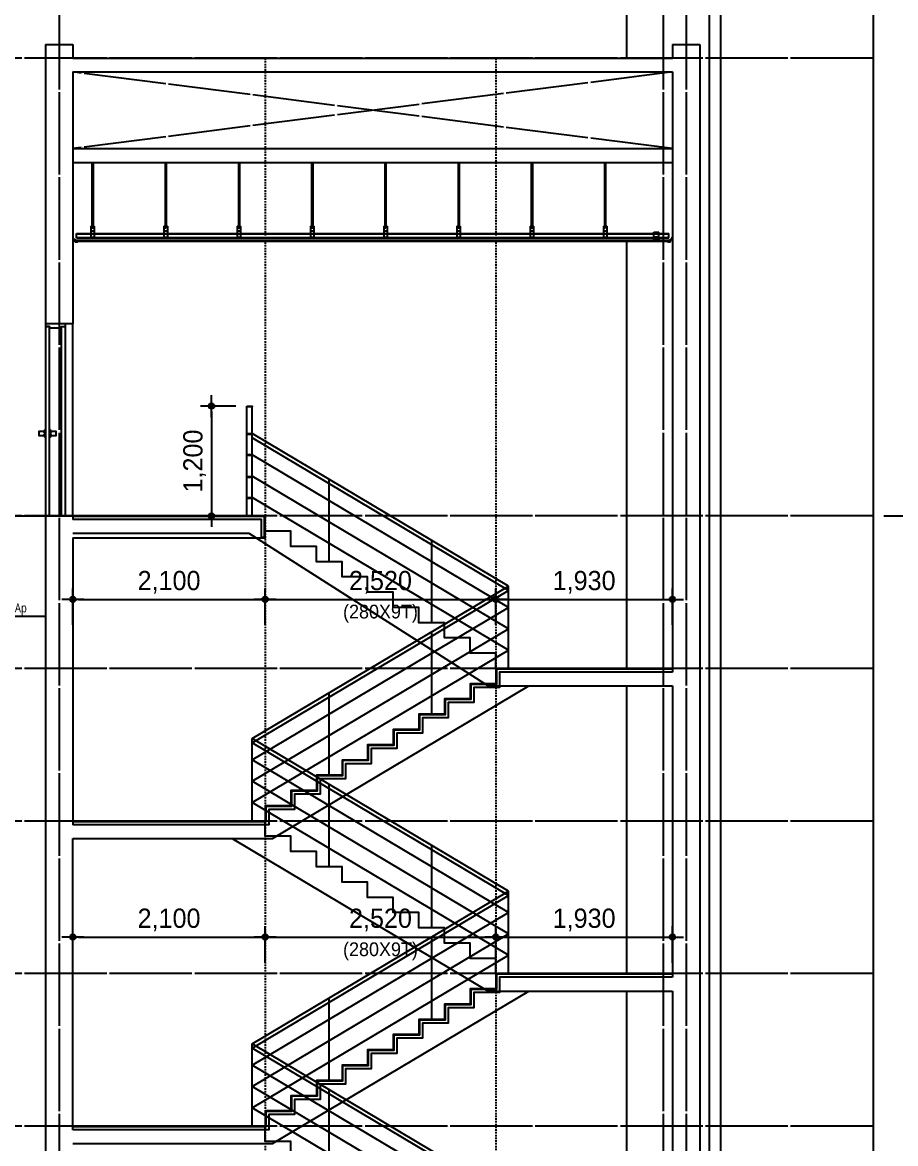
# Model space of a CAD drawing. Header units: millimetres. Extents: x 11948722 to 13111668, y -10771712 to -10232988.
# Drawn here: x 12469903 to 12479443, y -10478560 to -10466313 of the extents above; entities that cross this region are included whole.
import ezdxf
from ezdxf.enums import TextEntityAlignment as Align

# ---------------------------------------------------------------- set-up
doc = ezdxf.new("R2010")
doc.units = ezdxf.units.MM
doc.header["$LTSCALE"] = 150
doc.header["$MEASUREMENT"] = 0
for name, pattern in [('CEN', [6.2, 6, -0.1, 0, -0.1]), ('Xref-계단단면도$0$H', [1, 0.6, -0.4]), ('Xref-계단단면도$0$HIDDEN', [0.375, 0.25, -0.125])]:
    doc.linetypes.add(name, pattern=pattern)
doc.layers.get('0').update_dxf_attribs({"linetype": 'CONTINUOUS'})
doc.layers.get('Defpoints').update_dxf_attribs({"color": 117, "linetype": 'CONTINUOUS'})
for name, color, linetype in [('A-DOOR', 4, 'CONTINUOUS'), ('A-ELE-8', 8, 'CONTINUOUS'), ('A-중심선', 10, 'CEN'), ('CON-C', 2, 'CONTINUOUS'), ('ELE-8', 8, 'CONTINUOUS'), ('PIR판넬', 4, 'CONTINUOUS'), ('WIN 6', 4, 'CONTINUOUS'), ('Xref-계단단면도$0$3 dim0', 7, 'CONTINUOUS'), ('Xref-계단단면도$0$4', 4, 'CONTINUOUS'), ('Xref-계단단면도$0$8', 8, 'CONTINUOUS'), ('Xref-계단단면도$0$A-CEIL', 6, 'CONTINUOUS'), ('Xref-계단단면도$0$A-DIM', 7, 'CONTINUOUS'), ('Xref-계단단면도$0$ELE-3', 6, 'CONTINUOUS'), ('Xref-계단단면도$0$FIN', 5, 'CONTINUOUS')]:
    doc.layers.add(name, color=color, linetype=linetype)
doc.styles.get("Standard").update_dxf_attribs({"font": 'NanumGothic.ttf'})
doc.styles.add('Xref-계단단면도$0$나눔고딕 Se', font='')
doc.styles.get('Xref-계단단면도$0$나눔고딕 Se').set_extended_font_data('Dotum')
doc.dimstyles.new('Xref-계단단면도$0$A1-100', dxfattribs={"dimtxt": 3, "dimasz": 1, "dimexe": 2, "dimexo": 2, "dimgap": 1, "dimtad": 1, "dimdec": 0, "dimzin": 12, "dimdsep": 46, "dimlunit": 6, "dimtxsty": 'Xref-계단단면도$0$나눔고딕 Se', "dimblk1": 'Xref-계단단면도$0$DIMDOT', "dimblk2": 'Xref-계단단면도$0$DIMDOT', "dimsah": 1, "dimcen": -1, "dimdle": 2, "dimclrd": 256, "dimclre": 256, "dimclrt": 3, "dimadec": 0, "dimazin": 0, "dimtfac": 1, "dimtdec": 0, "dimtix": 1, "dimtmove": 2, "dimatfit": 3, "dimldrblk": 'Xref-계단단면도$0$DIMDOT', "dimfxl": 1, "dimtvp": 1, "dimtolj": 1, "dimtzin": 12, "dimlwd": -1, "dimlwe": -1, "dimarcsym": 0})

# ---------------------------------------------------------------- blocks, each defined once
blk = doc.blocks.new('Xref-계단단면도$0$DIMDOT')
at = {"color": 0}
blk.add_line((-2, 0), (2, 0), dxfattribs=at)
for radius in [0.5, 0.25]:
    blk.add_circle((0, 0), radius, dxfattribs=at)
blk = doc.blocks.new('*D190')
at = {"layer": 'Defpoints', "color": 0, "ltscale": 1200}
for p in [(12479196, -10461704), (12482796, -10461704), (12479196, -10491704)]:
    blk.add_point(p, dxfattribs=at)
at = {"layer": 'Xref-계단단면도$0$3 dim0'}
for p, q in [((12479316, -10461704), (12482916, -10461704)), ((12482796, -10491644), (12482796, -10461764)), ((12479316, -10491704), (12482916, -10491704))]:
    blk.add_line(p, q, dxfattribs=at)
at = {"layer": 'Xref-계단단면도$0$3 dim0', "ltscale": 1200, "xscale": 60, "yscale": 60, "zscale": 60}
for p, rotation in [((12482796, -10461704), 90), ((12482796, -10491704), 270)]:
    blk.add_blockref('Xref-계단단면도$0$DIMDOT', p, dxfattribs=dict(at, rotation=rotation))
at = {"layer": 'Xref-계단단면도$0$3 dim0', "color": 3, "ltscale": 1200, "insert": (12482611, -10476704), "char_height": 210, "attachment_point": 5, "rotation": 90, "style": 'Xref-계단단면도$0$나눔고딕 Se'}
blk.add_mtext('\\A1;30,000', dxfattribs=at)
blk = doc.blocks.new('*D193')
at = {"layer": 'Defpoints', "color": 0, "ltscale": 1200}
for p in [(12479196, -10471704), (12479196, -10481704), (12482196, -10481704)]:
    blk.add_point(p, dxfattribs=at)
at = {"layer": 'Xref-계단단면도$0$3 dim0'}
for p, q in [((12479316, -10471704), (12482316, -10471704)), ((12482196, -10471764), (12482196, -10481644)), ((12479316, -10481704), (12482316, -10481704))]:
    blk.add_line(p, q, dxfattribs=at)
at = {"layer": 'Xref-계단단면도$0$3 dim0', "ltscale": 1200, "xscale": 60, "yscale": 60, "zscale": 60}
for p, rotation in [((12482196, -10471704), 90), ((12482196, -10481704), 270)]:
    blk.add_blockref('Xref-계단단면도$0$DIMDOT', p, dxfattribs=dict(at, rotation=rotation))
at = {"layer": 'Xref-계단단면도$0$3 dim0', "color": 3, "ltscale": 1200, "insert": (12482011, -10476704), "char_height": 210, "attachment_point": 5, "rotation": 90, "style": 'Xref-계단단면도$0$나눔고딕 Se'}
blk.add_mtext('\\A1;10,000', dxfattribs=at)
blk = doc.blocks.new('*D192')
at = {"layer": 'Defpoints', "color": 0, "ltscale": 1200}
for p in [(12479196, -10461704), (12482196, -10461704), (12479196, -10471704)]:
    blk.add_point(p, dxfattribs=at)
at = {"layer": 'Xref-계단단면도$0$3 dim0'}
for p, q in [((12479316, -10461704), (12482316, -10461704)), ((12482196, -10471644), (12482196, -10461764)), ((12479316, -10471704), (12482316, -10471704))]:
    blk.add_line(p, q, dxfattribs=at)
at = {"layer": 'Xref-계단단면도$0$3 dim0', "ltscale": 1200, "xscale": 60, "yscale": 60, "zscale": 60}
for p, rotation in [((12482196, -10461704), 90), ((12482196, -10471704), 270)]:
    blk.add_blockref('Xref-계단단면도$0$DIMDOT', p, dxfattribs=dict(at, rotation=rotation))
at = {"layer": 'Xref-계단단면도$0$3 dim0', "color": 3, "ltscale": 1200, "insert": (12482011, -10466704), "char_height": 210, "attachment_point": 5, "rotation": 90, "style": 'Xref-계단단면도$0$나눔고딕 Se'}
blk.add_mtext('\\A1;10,000', dxfattribs=at)
blk = doc.blocks.new('*D231')
at = {"layer": 'Defpoints', "color": 0, "ltscale": 1200}
for p in [(12472555, -10476304), (12470455, -10476704), (12472555, -10476704)]:
    blk.add_point(p, dxfattribs=at)
at = {"layer": 'Xref-계단단면도$0$3 dim0'}
for p, q in [((12470455, -10476584), (12470455, -10476184)), ((12472555, -10476584), (12472555, -10476184)), ((12470515, -10476304), (12472495, -10476304))]:
    blk.add_line(p, q, dxfattribs=at)
at = {"layer": 'Xref-계단단면도$0$3 dim0', "ltscale": 1200, "xscale": 60, "yscale": 60, "zscale": 60, "rotation": 180}
blk.add_blockref('Xref-계단단면도$0$DIMDOT', (12470455, -10476304), dxfattribs=at)
at = {"layer": 'Xref-계단단면도$0$3 dim0', "ltscale": 1200, "xscale": 60, "yscale": 60, "zscale": 60}
blk.add_blockref('Xref-계단단면도$0$DIMDOT', (12472555, -10476304), dxfattribs=at)
at = {"layer": 'Xref-계단단면도$0$3 dim0', "color": 3, "ltscale": 1200, "insert": (12471505, -10476118), "char_height": 210, "attachment_point": 5, "style": 'Xref-계단단면도$0$나눔고딕 Se'}
blk.add_mtext('\\A1;2,100', dxfattribs=at)
blk = doc.blocks.new('*D232')
at = {"layer": 'Defpoints', "color": 0, "ltscale": 1200}
for p in [(12475075, -10476304), (12472555, -10476704), (12475075, -10476704)]:
    blk.add_point(p, dxfattribs=at)
at = {"layer": 'Xref-계단단면도$0$3 dim0'}
for p, q in [((12472555, -10476584), (12472555, -10476184)), ((12475075, -10476584), (12475075, -10476184)), ((12472615, -10476304), (12475015, -10476304))]:
    blk.add_line(p, q, dxfattribs=at)
at = {"layer": 'Xref-계단단면도$0$3 dim0', "ltscale": 1200, "xscale": 60, "yscale": 60, "zscale": 60, "rotation": 180}
blk.add_blockref('Xref-계단단면도$0$DIMDOT', (12472555, -10476304), dxfattribs=at)
at = {"layer": 'Xref-계단단면도$0$3 dim0', "ltscale": 1200, "xscale": 60, "yscale": 60, "zscale": 60}
blk.add_blockref('Xref-계단단면도$0$DIMDOT', (12475075, -10476304), dxfattribs=at)
at = {"layer": 'Xref-계단단면도$0$3 dim0', "color": 3, "ltscale": 1200, "char_height": 210, "attachment_point": 5, "style": 'Xref-계단단면도$0$나눔고딕 Se'}
for s, insert in [('\\A1;2,520', (12473815, -10476118)), ('\\H0.714286x;(280X9T)', (12473815, -10476460))]:
    blk.add_mtext(s, dxfattribs=dict(at, insert=insert))
blk = doc.blocks.new('*D233')
at = {"layer": 'Defpoints', "color": 0, "ltscale": 1200}
for p in [(12477005, -10476304), (12475075, -10476704), (12477005, -10476704)]:
    blk.add_point(p, dxfattribs=at)
at = {"layer": 'Xref-계단단면도$0$3 dim0'}
for p, q in [((12475075, -10476584), (12475075, -10476184)), ((12477005, -10476584), (12477005, -10476184)), ((12475135, -10476304), (12476945, -10476304))]:
    blk.add_line(p, q, dxfattribs=at)
at = {"layer": 'Xref-계단단면도$0$3 dim0', "ltscale": 1200, "xscale": 60, "yscale": 60, "zscale": 60, "rotation": 180}
blk.add_blockref('Xref-계단단면도$0$DIMDOT', (12475075, -10476304), dxfattribs=at)
at = {"layer": 'Xref-계단단면도$0$3 dim0', "ltscale": 1200, "xscale": 60, "yscale": 60, "zscale": 60}
blk.add_blockref('Xref-계단단면도$0$DIMDOT', (12477005, -10476304), dxfattribs=at)
at = {"layer": 'Xref-계단단면도$0$3 dim0', "color": 3, "ltscale": 1200, "insert": (12476040, -10476118), "char_height": 210, "attachment_point": 5, "style": 'Xref-계단단면도$0$나눔고딕 Se'}
blk.add_mtext('\\A1;1,930', dxfattribs=at)
blk = doc.blocks.new('*D234')
at = {"layer": 'Defpoints', "color": 0, "ltscale": 1200}
for p in [(12472555, -10472615), (12470455, -10473015), (12472555, -10473015)]:
    blk.add_point(p, dxfattribs=at)
at = {"layer": 'Xref-계단단면도$0$3 dim0'}
for p, q in [((12470455, -10472895), (12470455, -10472495)), ((12472555, -10472895), (12472555, -10472495)), ((12470515, -10472615), (12472495, -10472615))]:
    blk.add_line(p, q, dxfattribs=at)
at = {"layer": 'Xref-계단단면도$0$3 dim0', "ltscale": 1200, "xscale": 60, "yscale": 60, "zscale": 60, "rotation": 180}
blk.add_blockref('Xref-계단단면도$0$DIMDOT', (12470455, -10472615), dxfattribs=at)
at = {"layer": 'Xref-계단단면도$0$3 dim0', "ltscale": 1200, "xscale": 60, "yscale": 60, "zscale": 60}
blk.add_blockref('Xref-계단단면도$0$DIMDOT', (12472555, -10472615), dxfattribs=at)
at = {"layer": 'Xref-계단단면도$0$3 dim0', "color": 3, "ltscale": 1200, "insert": (12471505, -10472429), "char_height": 210, "attachment_point": 5, "style": 'Xref-계단단면도$0$나눔고딕 Se'}
blk.add_mtext('\\A1;2,100', dxfattribs=at)
blk = doc.blocks.new('*D235')
at = {"layer": 'Defpoints', "color": 0, "ltscale": 1200}
for p in [(12475075, -10472615), (12472555, -10473015), (12475075, -10473015)]:
    blk.add_point(p, dxfattribs=at)
at = {"layer": 'Xref-계단단면도$0$3 dim0'}
for p, q in [((12472555, -10472895), (12472555, -10472495)), ((12475075, -10472895), (12475075, -10472495)), ((12472615, -10472615), (12475015, -10472615))]:
    blk.add_line(p, q, dxfattribs=at)
at = {"layer": 'Xref-계단단면도$0$3 dim0', "ltscale": 1200, "xscale": 60, "yscale": 60, "zscale": 60, "rotation": 180}
blk.add_blockref('Xref-계단단면도$0$DIMDOT', (12472555, -10472615), dxfattribs=at)
at = {"layer": 'Xref-계단단면도$0$3 dim0', "ltscale": 1200, "xscale": 60, "yscale": 60, "zscale": 60}
blk.add_blockref('Xref-계단단면도$0$DIMDOT', (12475075, -10472615), dxfattribs=at)
at = {"layer": 'Xref-계단단면도$0$3 dim0', "color": 3, "ltscale": 1200, "char_height": 210, "attachment_point": 5, "style": 'Xref-계단단면도$0$나눔고딕 Se'}
for s, insert in [('\\A1;2,520', (12473815, -10472429)), ('\\H0.714286x;(280X9T)', (12473815, -10472771))]:
    blk.add_mtext(s, dxfattribs=dict(at, insert=insert))
blk = doc.blocks.new('*D236')
at = {"layer": 'Defpoints', "color": 0, "ltscale": 1200}
for p in [(12477005, -10472615), (12475075, -10473015), (12477005, -10473015)]:
    blk.add_point(p, dxfattribs=at)
at = {"layer": 'Xref-계단단면도$0$3 dim0'}
for p, q in [((12475075, -10472895), (12475075, -10472495)), ((12477005, -10472895), (12477005, -10472495)), ((12475135, -10472615), (12476945, -10472615))]:
    blk.add_line(p, q, dxfattribs=at)
at = {"layer": 'Xref-계단단면도$0$3 dim0', "ltscale": 1200, "xscale": 60, "yscale": 60, "zscale": 60, "rotation": 180}
blk.add_blockref('Xref-계단단면도$0$DIMDOT', (12475075, -10472615), dxfattribs=at)
at = {"layer": 'Xref-계단단면도$0$3 dim0', "ltscale": 1200, "xscale": 60, "yscale": 60, "zscale": 60}
blk.add_blockref('Xref-계단단면도$0$DIMDOT', (12477005, -10472615), dxfattribs=at)
at = {"layer": 'Xref-계단단면도$0$3 dim0', "color": 3, "ltscale": 1200, "insert": (12476040, -10472429), "char_height": 210, "attachment_point": 5, "style": 'Xref-계단단면도$0$나눔고딕 Se'}
blk.add_mtext('\\A1;1,930', dxfattribs=at)
blk = doc.blocks.new('*D243')
at = {"layer": 'Defpoints', "color": 0, "lineweight": -3, "ltscale": 1200}
for p in [(12472355, -10470504), (12471970, -10471704), (12472355, -10471704)]:
    blk.add_point(p, dxfattribs=at)
at = {"layer": 'Xref-계단단면도$0$3 dim0'}
for p, q in [((12472235, -10470504), (12471850, -10470504)), ((12471970, -10470564), (12471970, -10471644)), ((12472235, -10471704), (12471850, -10471704))]:
    blk.add_line(p, q, dxfattribs=at)
at = {"layer": 'Xref-계단단면도$0$3 dim0', "ltscale": 1200, "xscale": 60, "yscale": 60, "zscale": 60}
for p, rotation in [((12471970, -10470504), 90), ((12471970, -10471704), 270)]:
    blk.add_blockref('Xref-계단단면도$0$DIMDOT', p, dxfattribs=dict(at, rotation=rotation))
at = {"layer": 'Xref-계단단면도$0$3 dim0', "color": 3, "ltscale": 1200, "insert": (12471785, -10471104), "char_height": 210, "attachment_point": 5, "rotation": 90, "style": 'Xref-계단단면도$0$나눔고딕 Se'}
blk.add_mtext('\\A1;1,200', dxfattribs=at)
blk = doc.blocks.new('*U136')
at = {"layer": 'A-DOOR'}
for p, q in [((-200, 0), (-200, 2070)), ((-155, 0), (-155, 2055)), ((-200, 0), (-25, 0))]:
    blk.add_line(p, q, dxfattribs=at)
for points in [[(10, 2100), (20, 2100), (20, 2070), (-25, 2070), (-25, 2055), (-155, 2055), (-155, 2070), (-200, 2070), (-200, 2100), (-190, 2100)], [(-35, 915), (-55, 925), (-95, 925), (-95, 875), (-55, 875), (-35, 885)], [(-25, 945), (-35, 935), (-35, 865), (-25, 855)], [(20, 945), (30, 935), (30, 865), (20, 855)], [(30, 885), (50, 875), (90, 875), (90, 925), (50, 925), (30, 915)]]:
    blk.add_lwpolyline(points, dxfattribs=at)
blk.add_lwpolyline([(20, 0), (-25, 0), (-25, 2070), (20, 2070)], close=True, dxfattribs=at)
blk = doc.blocks.new('PSB1Ap')
at = {"layer": 'CON-C', "ltscale": 1200, "flags": 128}
blk.add_lwpolyline([(-350, 0), (-350, 900), (-270, 900), (-270, 1100), (350, 1100), (350, 0)], close=True, dxfattribs=at)
at = {"layer": 'Defpoints', "color": 1, "width": 0.8}
blk.add_text('PSB1Ap', height=99.8, dxfattribs=at).set_placement((-231, 96), align=Align.MIDDLE_LEFT)
blk = doc.blocks.new('zw$3F14')
at = {"layer": 'Xref-계단단면도$0$A-CEIL', "ltscale": 1200}
for p, q in [((0, 0), (0, 1200)), ((60, 0), (60, 1200))]:
    blk.add_line(p, q, dxfattribs=at)
at = {"layer": 'Xref-계단단면도$0$A-CEIL', "color": 4, "ltscale": 1200}
for points in [[(60, 1200), (0, 1200), (0, 1191), (60, 1191)], [(60, 900), (0, 900), (0, 891), (60, 891)], [(60, 670), (0, 670), (0, 661), (60, 661)], [(60, 430), (0, 430), (0, 421), (60, 421)], [(60, 200), (0, 200), (0, 191), (60, 191)]]:
    blk.add_lwpolyline(points, close=True, dxfattribs=at)

msp = doc.modelspace()

# ---------------------------------------------------------------- linework, layer by layer
at = {"layer": 'A-ELE-8'}
msp.add_line((12470454.7, -10471703.5), (12470454.7, -10469603.5), dxfattribs=at)
at = {"layer": 'A-중심선'}
for p, q in [((12470304.7, -10458703.5), (12470304.7, -10505084.5)), ((12476904.7, -10458703.5), (12476904.7, -10505084.5)), ((12477154.7, -10458703.5), (12477154.7, -10505084.5)), ((12479196.5, -10466703.5), (12461570.5, -10466703.5)), ((12477004.7, -10467691), (12470454.7, -10466853.5)), ((12477004.7, -10466853.5), (12470454.7, -10467691)), ((12479196.5, -10471703.5), (12461570.5, -10471703.5)), ((12479196.5, -10473370.2), (12461570.5, -10473370.2)), ((12479196.5, -10475036.9), (12461570.5, -10475036.9)), ((12479196.5, -10476703.5), (12461570.5, -10476703.5)), ((12479196.5, -10478370.2), (12461570.5, -10478370.2))]:
    msp.add_line(p, q, dxfattribs=at)
at = {"layer": 'CON-C', "ltscale": 1200}
for p, q in [((12470154.7, -10466553.5), (12470154.7, -10469603.5)), ((12470154.7, -10466553.5), (12470454.7, -10466553.5)), ((12470454.7, -10466553.5), (12470454.7, -10466703.5)), ((12477004.7, -10466553.5), (12477004.7, -10466703.5)), ((12477004.7, -10466553.5), (12477304.7, -10466553.5)), ((12477304.7, -10466553.5), (12477304.7, -10504428.5)), ((12470454.7, -10466703.5), (12477004.7, -10466703.5)), ((12470454.7, -10466853.5), (12477004.7, -10466853.5)), ((12470454.7, -10466853.5), (12470454.7, -10469603.5)), ((12477004.7, -10466853.5), (12477004.7, -10473410.2)), ((12470454.7, -10469603.5), (12470154.7, -10469603.5)), ((12470154.7, -10471703.5), (12470154.7, -10479603.5)), ((12470154.7, -10471703.5), (12470454.7, -10471703.5)), ((12470454.7, -10471703.5), (12470454.7, -10471743.5)), ((12470454.7, -10471943.5), (12470454.7, -10475076.9)), ((12472635.9, -10475226.9), (12475435.9, -10473560.2)), ((12475435.9, -10473560.2), (12477004.7, -10473560.2)), ((12477004.7, -10473560.2), (12477004.7, -10476743.5)), ((12470454.7, -10478410.2), (12470454.7, -10475226.9)), ((12470454.7, -10475226.9), (12472635.9, -10475226.9)), ((12472635.9, -10478560.2), (12475435.9, -10476893.5)), ((12475435.9, -10476893.5), (12477004.7, -10476893.5)), ((12477004.7, -10476893.5), (12477004.7, -10480076.9)), ((12470454.7, -10478560.2), (12472635.9, -10478560.2))]:
    msp.add_line(p, q, dxfattribs=at)
at = {"layer": 'CON-C', "ltscale": 1200, "flags": 128}
for points in [[(12470454.7, -10471943.5), (12472514.7, -10471943.5), (12472514.7, -10471743.5), (12470454.7, -10471743.5)], [(12477004.7, -10473410.2), (12475114.7, -10473410.2), (12475114.7, -10473576.9), (12474834.7, -10473576.9), (12474834.7, -10473743.5), (12474554.7, -10473743.5), (12474554.7, -10473910.2), (12474274.7, -10473910.2), (12474274.7, -10474076.9), (12473994.7, -10474076.9), (12473994.7, -10474243.5), (12473714.7, -10474243.5), (12473714.7, -10474410.2), (12473434.7, -10474410.2), (12473434.7, -10474576.9), (12473154.7, -10474576.9), (12473154.7, -10474743.5), (12472874.7, -10474743.5), (12472874.7, -10474910.2), (12472594.7, -10474910.2), (12472594.7, -10475076.9), (12470454.7, -10475076.9)], [(12477004.7, -10476743.5), (12475114.7, -10476743.5), (12475114.7, -10476910.2), (12474834.7, -10476910.2), (12474834.7, -10477076.9), (12474554.7, -10477076.9), (12474554.7, -10477243.5), (12474274.7, -10477243.5), (12474274.7, -10477410.2), (12473994.7, -10477410.2), (12473994.7, -10477576.9), (12473714.7, -10477576.9), (12473714.7, -10477743.5), (12473434.7, -10477743.5), (12473434.7, -10477910.2), (12473154.7, -10477910.2), (12473154.7, -10478076.9), (12472874.7, -10478076.9), (12472874.7, -10478243.5), (12472594.7, -10478243.5), (12472594.7, -10478410.2), (12470454.7, -10478410.2)]]:
    msp.add_lwpolyline(points, dxfattribs=at)
at = {"layer": 'Defpoints', "ltscale": 1200}
msp.add_lwpolyline([(12461570.5, -10458703.5), (12479196.5, -10458703.5), (12479196.5, -10506098.6), (12461570.5, -10506098.6)], close=True, dxfattribs=at)
at = {"layer": 'ELE-8', "ltscale": 300}
for p, q in [((12475214.7, -10472470.2), (12472414.7, -10470803.5)), ((12472414.7, -10471703.5), (12472414.7, -10470803.5)), ((12475214.7, -10472516.7), (12472414.7, -10470850.1)), ((12475214.7, -10472702.9), (12472414.7, -10471036.3)), ((12475214.7, -10472935.7), (12472414.7, -10471269)), ((12473254.7, -10472203.5), (12473254.7, -10471303.5)), ((12475214.7, -10473168.4), (12472414.7, -10471501.8)), ((12470454.7, -10471893.5), (12472378.4, -10471893.5)), ((12472378.4, -10471893.5), (12474993.4, -10473560.2)), ((12474374.7, -10472870.2), (12474374.7, -10471970.2)), ((12475214.7, -10473370.2), (12475214.7, -10472470.2)), ((12474993.4, -10473560.2), (12476404.7, -10473560.2)), ((12475214.7, -10475803.5), (12472414.7, -10474136.9)), ((12472414.7, -10475036.9), (12472414.7, -10474136.9)), ((12475214.7, -10475850.1), (12472414.7, -10474183.4)), ((12475214.7, -10476036.3), (12472414.7, -10474369.6)), ((12475214.7, -10476269), (12472414.7, -10474602.4)), ((12473254.7, -10475536.9), (12473254.7, -10474636.9)), ((12475214.7, -10476501.8), (12472414.7, -10474835.1)), ((12470454.7, -10475226.9), (12472193.4, -10475226.9)), ((12472193.4, -10475226.9), (12474993.4, -10476893.5)), ((12474374.7, -10476203.5), (12474374.7, -10475303.5)), ((12475214.7, -10476703.5), (12475214.7, -10475803.5)), ((12474993.4, -10476893.5), (12476404.7, -10476893.5)), ((12475214.7, -10479136.9), (12472414.7, -10477470.2)), ((12472414.7, -10478370.2), (12472414.7, -10477470.2)), ((12475214.7, -10479183.4), (12472414.7, -10477516.7)), ((12475214.7, -10479369.6), (12472414.7, -10477702.9)), ((12475214.7, -10479602.4), (12472414.7, -10477935.7)), ((12473254.7, -10478870.2), (12473254.7, -10477970.2)), ((12475214.7, -10479835.1), (12472414.7, -10478168.4))]:
    msp.add_line(p, q, dxfattribs=at)
at = {"layer": 'ELE-8', "ltscale": 300, "flags": 128}
for points in [[(12476404.7, -10473370.2), (12475074.7, -10473370.2), (12475074.7, -10473203.5), (12474794.7, -10473203.5), (12474794.7, -10473036.9), (12474514.7, -10473036.9), (12474514.7, -10472870.2), (12474234.7, -10472870.2), (12474234.7, -10472703.5), (12473954.7, -10472703.5), (12473954.7, -10472536.9), (12473674.7, -10472536.9), (12473674.7, -10472370.2), (12473394.7, -10472370.2), (12473394.7, -10472203.5), (12473114.7, -10472203.5), (12473114.7, -10472036.9), (12472834.7, -10472036.9), (12472834.7, -10471870.2), (12472554.7, -10471870.2), (12472554.7, -10471703.5), (12470454.7, -10471703.5)], [(12476404.7, -10476703.5), (12475074.7, -10476703.5), (12475074.7, -10476536.9), (12474794.7, -10476536.9), (12474794.7, -10476370.2), (12474514.7, -10476370.2), (12474514.7, -10476203.5), (12474234.7, -10476203.5), (12474234.7, -10476036.9), (12473954.7, -10476036.9), (12473954.7, -10475870.2), (12473674.7, -10475870.2), (12473674.7, -10475703.5), (12473394.7, -10475703.5), (12473394.7, -10475536.9), (12473114.7, -10475536.9), (12473114.7, -10475370.2), (12472834.7, -10475370.2), (12472834.7, -10475203.5), (12472554.7, -10475203.5), (12472554.7, -10475036.9), (12470454.7, -10475036.9)], [(12476404.7, -10480036.9), (12475074.7, -10480036.9), (12475074.7, -10479870.2), (12474794.7, -10479870.2), (12474794.7, -10479703.5), (12474514.7, -10479703.5), (12474514.7, -10479536.9), (12474234.7, -10479536.9), (12474234.7, -10479370.2), (12473954.7, -10479370.2), (12473954.7, -10479203.5), (12473674.7, -10479203.5), (12473674.7, -10479036.9), (12473394.7, -10479036.9), (12473394.7, -10478870.2), (12473114.7, -10478870.2), (12473114.7, -10478703.5), (12472834.7, -10478703.5), (12472834.7, -10478536.9), (12472554.7, -10478536.9), (12472554.7, -10478370.2), (12470454.7, -10478370.2)]]:
    msp.add_lwpolyline(points, dxfattribs=at)
at = {"layer": 'PIR판넬'}
for p, q in [((12477404.7, -10460323.5), (12477404.7, -10497403.5)), ((12477529.7, -10460248.5), (12477529.7, -10497403.5))]:
    msp.add_line(p, q, dxfattribs=at)
at = {"layer": 'WIN 6', "color": 8}
for p, q in [((12476504.7, -10462953.5), (12476504.7, -10466703.5)), ((12476504.7, -10468703.5), (12476504.7, -10473370.2)), ((12476504.7, -10473560.2), (12476504.7, -10476703.5)), ((12476504.7, -10476893.5), (12476504.7, -10480036.9))]:
    msp.add_line(p, q, dxfattribs=at)
at = {"layer": 'Xref-계단단면도$0$4', "ltscale": 0.1}
for points in [[(12470504.7, -10468709.5), (12470504.7, -10468703.5), (12470503.7, -10468703.5), (12470503.7, -10468708.5), (12470480.7, -10468708.5), (12470480.7, -10468683.5), (12470455.7, -10468683.5), (12470455.7, -10468659.5), (12470454.7, -10468659.5), (12470454.7, -10468684.5), (12470479.7, -10468684.5), (12470479.7, -10468709.5), (12470504.7, -10468709.5)], [(12476954.7, -10468709.5), (12476954.7, -10468703.5), (12476955.7, -10468703.5), (12476955.7, -10468708.5), (12476978.7, -10468708.5), (12476978.7, -10468683.5), (12477003.7, -10468683.5), (12477003.7, -10468659.5), (12477004.7, -10468659.5), (12477004.7, -10468684.5), (12476979.7, -10468684.5), (12476979.7, -10468709.5), (12476954.7, -10468709.5)]]:
    msp.add_lwpolyline(points, dxfattribs=at)
at = {"layer": 'Xref-계단단면도$0$8'}
for p, q in [((12470663, -10467841), (12470663, -10468534.8)), ((12470674.3, -10467841), (12470674.3, -10468534.8)), ((12471463, -10467841), (12471463, -10468534.8)), ((12471474.3, -10467841), (12471474.3, -10468534.8)), ((12472263, -10467841), (12472263, -10468534.8)), ((12472274.3, -10467841), (12472274.3, -10468534.8)), ((12473063, -10467841), (12473063, -10468534.8)), ((12473074.3, -10467841), (12473074.3, -10468534.8)), ((12473863, -10467841), (12473863, -10468534.8)), ((12473874.3, -10467841), (12473874.3, -10468534.8)), ((12474663, -10467841), (12474663, -10468534.8)), ((12474674.3, -10467841), (12474674.3, -10468534.8)), ((12475463, -10467841), (12475463, -10468534.8)), ((12475474.3, -10467841), (12475474.3, -10468534.8)), ((12476263, -10467841), (12476263, -10468534.8)), ((12476274.3, -10467841), (12476274.3, -10468534.8)), ((12470649.9, -10468538.5), (12470649.9, -10468657.3)), ((12470649.9, -10468538.5), (12470687.4, -10468538.5)), ((12470657.4, -10468534.8), (12470679.9, -10468534.8)), ((12470657.4, -10468534.8), (12470657.4, -10468538.5)), ((12470661.2, -10468534.8), (12470661.2, -10468538.5)), ((12470663, -10468529.8), (12470674.3, -10468529.8)), ((12470663, -10468532.3), (12470674.3, -10468532.3)), ((12470676.2, -10468534.8), (12470676.2, -10468538.5)), ((12470679.9, -10468534.8), (12470679.9, -10468538.5)), ((12470687.4, -10468538.5), (12470687.4, -10468657.3)), ((12471449.9, -10468538.5), (12471449.9, -10468657.3)), ((12471449.9, -10468538.5), (12471487.4, -10468538.5)), ((12471457.4, -10468534.8), (12471479.9, -10468534.8)), ((12471457.4, -10468534.8), (12471457.4, -10468538.5)), ((12471461.2, -10468534.8), (12471461.2, -10468538.5)), ((12471463, -10468529.8), (12471474.3, -10468529.8)), ((12471463, -10468532.3), (12471474.3, -10468532.3)), ((12471476.2, -10468534.8), (12471476.2, -10468538.5)), ((12471479.9, -10468534.8), (12471479.9, -10468538.5)), ((12471487.4, -10468538.5), (12471487.4, -10468657.3)), ((12472249.9, -10468538.5), (12472249.9, -10468657.3)), ((12472249.9, -10468538.5), (12472287.4, -10468538.5)), ((12472257.4, -10468534.8), (12472279.9, -10468534.8)), ((12472257.4, -10468534.8), (12472257.4, -10468538.5)), ((12472261.2, -10468534.8), (12472261.2, -10468538.5)), ((12472263, -10468529.8), (12472274.3, -10468529.8)), ((12472263, -10468532.3), (12472274.3, -10468532.3)), ((12472276.2, -10468534.8), (12472276.2, -10468538.5)), ((12472279.9, -10468534.8), (12472279.9, -10468538.5)), ((12472287.4, -10468538.5), (12472287.4, -10468657.3)), ((12473049.9, -10468538.5), (12473049.9, -10468657.3)), ((12473049.9, -10468538.5), (12473087.4, -10468538.5)), ((12473057.4, -10468534.8), (12473079.9, -10468534.8)), ((12473057.4, -10468534.8), (12473057.4, -10468538.5)), ((12473061.2, -10468534.8), (12473061.2, -10468538.5)), ((12473063, -10468529.8), (12473074.3, -10468529.8)), ((12473063, -10468532.3), (12473074.3, -10468532.3)), ((12473076.2, -10468534.8), (12473076.2, -10468538.5)), ((12473079.9, -10468534.8), (12473079.9, -10468538.5)), ((12473087.4, -10468538.5), (12473087.4, -10468657.3)), ((12473849.9, -10468538.5), (12473849.9, -10468657.3)), ((12473849.9, -10468538.5), (12473887.4, -10468538.5)), ((12473857.4, -10468534.8), (12473879.9, -10468534.8)), ((12473857.4, -10468534.8), (12473857.4, -10468538.5)), ((12473861.2, -10468534.8), (12473861.2, -10468538.5)), ((12473863, -10468529.8), (12473874.3, -10468529.8)), ((12473863, -10468532.3), (12473874.3, -10468532.3)), ((12473876.2, -10468534.8), (12473876.2, -10468538.5)), ((12473879.9, -10468534.8), (12473879.9, -10468538.5)), ((12473887.4, -10468538.5), (12473887.4, -10468657.3)), ((12474649.9, -10468538.5), (12474687.4, -10468538.5)), ((12474649.9, -10468538.5), (12474649.9, -10468657.3)), ((12474657.4, -10468534.8), (12474679.9, -10468534.8)), ((12474657.4, -10468534.8), (12474657.4, -10468538.5)), ((12474661.2, -10468534.8), (12474661.2, -10468538.5)), ((12474663, -10468529.8), (12474674.3, -10468529.8)), ((12474663, -10468532.3), (12474674.3, -10468532.3)), ((12474676.2, -10468534.8), (12474676.2, -10468538.5)), ((12474679.9, -10468534.8), (12474679.9, -10468538.5)), ((12474687.4, -10468538.5), (12474687.4, -10468657.3)), ((12475449.9, -10468538.5), (12475449.9, -10468657.3)), ((12475449.9, -10468538.5), (12475487.4, -10468538.5)), ((12475457.4, -10468534.8), (12475457.4, -10468538.5)), ((12475457.4, -10468534.8), (12475479.9, -10468534.8)), ((12475461.2, -10468534.8), (12475461.2, -10468538.5)), ((12475463, -10468529.8), (12475474.3, -10468529.8)), ((12475463, -10468532.3), (12475474.3, -10468532.3)), ((12475476.2, -10468534.8), (12475476.2, -10468538.5)), ((12475479.9, -10468534.8), (12475479.9, -10468538.5)), ((12475487.4, -10468538.5), (12475487.4, -10468657.3)), ((12476249.9, -10468538.5), (12476249.9, -10468657.3)), ((12476249.9, -10468538.5), (12476287.4, -10468538.5)), ((12476257.4, -10468534.8), (12476257.4, -10468538.5)), ((12476257.4, -10468534.8), (12476279.9, -10468534.8)), ((12476261.2, -10468534.8), (12476261.2, -10468538.5)), ((12476263, -10468529.8), (12476274.3, -10468529.8)), ((12476263, -10468532.3), (12476274.3, -10468532.3)), ((12476276.2, -10468534.8), (12476276.2, -10468538.5)), ((12476279.9, -10468534.8), (12476279.9, -10468538.5)), ((12476287.4, -10468538.5), (12476287.4, -10468657.3)), ((12470649.9, -10468542.3), (12470687.4, -10468542.3)), ((12470649.9, -10468588.5), (12470687.4, -10468588.5)), ((12470649.9, -10468657.3), (12470687.4, -10468657.3)), ((12470657.4, -10468542.3), (12470657.4, -10468546)), ((12470657.4, -10468546), (12470679.9, -10468546)), ((12470661.2, -10468542.3), (12470661.2, -10468546)), ((12470663, -10468546), (12470663, -10468557.3)), ((12470663, -10468547.3), (12470674.3, -10468547.3)), ((12470663, -10468549.8), (12470674.3, -10468549.8)), ((12470663, -10468552.3), (12470674.3, -10468552.3)), ((12470663, -10468554.8), (12470674.3, -10468554.8)), ((12470663, -10468554.8), (12470674.3, -10468554.8)), ((12470663, -10468557.3), (12470674.3, -10468557.3)), ((12470674.3, -10468546), (12470674.3, -10468557.3)), ((12470676.2, -10468542.3), (12470676.2, -10468546)), ((12470679.9, -10468542.3), (12470679.9, -10468546)), ((12471449.9, -10468542.3), (12471487.4, -10468542.3)), ((12471449.9, -10468588.5), (12471487.4, -10468588.5)), ((12471449.9, -10468657.3), (12471487.4, -10468657.3)), ((12471457.4, -10468542.3), (12471457.4, -10468546)), ((12471457.4, -10468546), (12471479.9, -10468546)), ((12471461.2, -10468542.3), (12471461.2, -10468546)), ((12471463, -10468546), (12471463, -10468557.3)), ((12471463, -10468547.3), (12471474.3, -10468547.3)), ((12471463, -10468549.8), (12471474.3, -10468549.8)), ((12471463, -10468552.3), (12471474.3, -10468552.3)), ((12471463, -10468554.8), (12471474.3, -10468554.8)), ((12471463, -10468554.8), (12471474.3, -10468554.8)), ((12471463, -10468557.3), (12471474.3, -10468557.3)), ((12471474.3, -10468546), (12471474.3, -10468557.3)), ((12471476.2, -10468542.3), (12471476.2, -10468546)), ((12471479.9, -10468542.3), (12471479.9, -10468546)), ((12472249.9, -10468542.3), (12472287.4, -10468542.3)), ((12472249.9, -10468588.5), (12472287.4, -10468588.5)), ((12472249.9, -10468657.3), (12472287.4, -10468657.3)), ((12472257.4, -10468542.3), (12472257.4, -10468546)), ((12472257.4, -10468546), (12472279.9, -10468546)), ((12472261.2, -10468542.3), (12472261.2, -10468546)), ((12472263, -10468546), (12472263, -10468557.3)), ((12472263, -10468547.3), (12472274.3, -10468547.3)), ((12472263, -10468549.8), (12472274.3, -10468549.8)), ((12472263, -10468552.3), (12472274.3, -10468552.3)), ((12472263, -10468554.8), (12472274.3, -10468554.8)), ((12472263, -10468554.8), (12472274.3, -10468554.8)), ((12472263, -10468557.3), (12472274.3, -10468557.3)), ((12472274.3, -10468546), (12472274.3, -10468557.3)), ((12472276.2, -10468542.3), (12472276.2, -10468546)), ((12472279.9, -10468542.3), (12472279.9, -10468546)), ((12473049.9, -10468542.3), (12473087.4, -10468542.3)), ((12473049.9, -10468588.5), (12473087.4, -10468588.5)), ((12473049.9, -10468657.3), (12473087.4, -10468657.3)), ((12473057.4, -10468542.3), (12473057.4, -10468546)), ((12473057.4, -10468546), (12473079.9, -10468546)), ((12473061.2, -10468542.3), (12473061.2, -10468546)), ((12473063, -10468546), (12473063, -10468557.3)), ((12473063, -10468547.3), (12473074.3, -10468547.3)), ((12473063, -10468549.8), (12473074.3, -10468549.8)), ((12473063, -10468552.3), (12473074.3, -10468552.3)), ((12473063, -10468554.8), (12473074.3, -10468554.8)), ((12473063, -10468554.8), (12473074.3, -10468554.8)), ((12473063, -10468557.3), (12473074.3, -10468557.3)), ((12473074.3, -10468546), (12473074.3, -10468557.3)), ((12473076.2, -10468542.3), (12473076.2, -10468546)), ((12473079.9, -10468542.3), (12473079.9, -10468546)), ((12473849.9, -10468542.3), (12473887.4, -10468542.3)), ((12473849.9, -10468588.5), (12473887.4, -10468588.5)), ((12473849.9, -10468657.3), (12473887.4, -10468657.3)), ((12473857.4, -10468542.3), (12473857.4, -10468546)), ((12473857.4, -10468546), (12473879.9, -10468546)), ((12473861.2, -10468542.3), (12473861.2, -10468546)), ((12473863, -10468546), (12473863, -10468557.3)), ((12473863, -10468547.3), (12473874.3, -10468547.3)), ((12473863, -10468549.8), (12473874.3, -10468549.8)), ((12473863, -10468552.3), (12473874.3, -10468552.3)), ((12473863, -10468554.8), (12473874.3, -10468554.8)), ((12473863, -10468554.8), (12473874.3, -10468554.8)), ((12473863, -10468557.3), (12473874.3, -10468557.3)), ((12473874.3, -10468546), (12473874.3, -10468557.3)), ((12473876.2, -10468542.3), (12473876.2, -10468546)), ((12473879.9, -10468542.3), (12473879.9, -10468546)), ((12474649.9, -10468542.3), (12474687.4, -10468542.3)), ((12474649.9, -10468588.5), (12474687.4, -10468588.5)), ((12474649.9, -10468657.3), (12474687.4, -10468657.3)), ((12474657.4, -10468542.3), (12474657.4, -10468546)), ((12474657.4, -10468546), (12474679.9, -10468546)), ((12474661.2, -10468542.3), (12474661.2, -10468546)), ((12474663, -10468546), (12474663, -10468557.3)), ((12474663, -10468547.3), (12474674.3, -10468547.3)), ((12474663, -10468549.8), (12474674.3, -10468549.8)), ((12474663, -10468552.3), (12474674.3, -10468552.3)), ((12474663, -10468554.8), (12474674.3, -10468554.8)), ((12474663, -10468554.8), (12474674.3, -10468554.8)), ((12474663, -10468557.3), (12474674.3, -10468557.3)), ((12474674.3, -10468546), (12474674.3, -10468557.3)), ((12474676.2, -10468542.3), (12474676.2, -10468546)), ((12474679.9, -10468542.3), (12474679.9, -10468546)), ((12475449.9, -10468542.3), (12475487.4, -10468542.3)), ((12475449.9, -10468588.5), (12475487.4, -10468588.5)), ((12475449.9, -10468657.3), (12475487.4, -10468657.3)), ((12475457.4, -10468542.3), (12475457.4, -10468546)), ((12475457.4, -10468546), (12475479.9, -10468546)), ((12475461.2, -10468542.3), (12475461.2, -10468546)), ((12475463, -10468546), (12475463, -10468557.3)), ((12475463, -10468547.3), (12475474.3, -10468547.3)), ((12475463, -10468549.8), (12475474.3, -10468549.8)), ((12475463, -10468552.3), (12475474.3, -10468552.3)), ((12475463, -10468554.8), (12475474.3, -10468554.8)), ((12475463, -10468554.8), (12475474.3, -10468554.8)), ((12475463, -10468557.3), (12475474.3, -10468557.3)), ((12475474.3, -10468546), (12475474.3, -10468557.3)), ((12475476.2, -10468542.3), (12475476.2, -10468546)), ((12475479.9, -10468542.3), (12475479.9, -10468546)), ((12476249.9, -10468542.3), (12476287.4, -10468542.3)), ((12476249.9, -10468588.5), (12476287.4, -10468588.5)), ((12476249.9, -10468657.3), (12476287.4, -10468657.3)), ((12476257.4, -10468542.3), (12476257.4, -10468546)), ((12476257.4, -10468546), (12476279.9, -10468546)), ((12476261.2, -10468542.3), (12476261.2, -10468546)), ((12476263, -10468546), (12476263, -10468557.3)), ((12476263, -10468547.3), (12476274.3, -10468547.3)), ((12476263, -10468549.8), (12476274.3, -10468549.8)), ((12476263, -10468552.3), (12476274.3, -10468552.3)), ((12476263, -10468554.8), (12476274.3, -10468554.8)), ((12476263, -10468554.8), (12476274.3, -10468554.8)), ((12476263, -10468557.3), (12476274.3, -10468557.3)), ((12476274.3, -10468546), (12476274.3, -10468557.3)), ((12476276.2, -10468542.3), (12476276.2, -10468546)), ((12476279.9, -10468542.3), (12476279.9, -10468546)), ((12476801.1, -10468604.8), (12476857.3, -10468604.8)), ((12476801.1, -10468648.5), (12476801.1, -10468604.8)), ((12476801.1, -10468607.3), (12476857.3, -10468607.3)), ((12476801.1, -10468616), (12476804.8, -10468616)), ((12476807.3, -10468654.8), (12476801.1, -10468648.5)), ((12476801.1, -10468654.8), (12476807.3, -10468654.8)), ((12476801.1, -10468678.5), (12476801.1, -10468654.8)), ((12476803.6, -10468657.3), (12476807.3, -10468657.3)), ((12476803.6, -10468676), (12476803.6, -10468657.3)), ((12476806.8, -10468616), (12476809.8, -10468616)), ((12476807.3, -10468657.3), (12476807.3, -10468654.8)), ((12476807.3, -10468654.8), (12476851.1, -10468654.8)), ((12476809.8, -10468610.1), (12476809.8, -10468604.8)), ((12476809.8, -10468616), (12476809.8, -10468611.8)), ((12476824.8, -10468610.1), (12476824.8, -10468604.8)), ((12476824.8, -10468616), (12476824.8, -10468611.8)), ((12476824.8, -10468616), (12476827.9, -10468616)), ((12476829.6, -10468616), (12476833.6, -10468616)), ((12476833.6, -10468610.1), (12476833.6, -10468604.8)), ((12476833.6, -10468616), (12476833.6, -10468611.8)), ((12476848.6, -10468610.1), (12476848.6, -10468604.8)), ((12476848.6, -10468616), (12476848.6, -10468611.8)), ((12476848.6, -10468616), (12476852.4, -10468616)), ((12476851.1, -10468654.8), (12476857.3, -10468648.5)), ((12476851.1, -10468657.3), (12476851.1, -10468654.8)), ((12476851.1, -10468654.8), (12476857.3, -10468654.8)), ((12476851.1, -10468657.3), (12476854.8, -10468657.3)), ((12476853.7, -10468616), (12476857.3, -10468616)), ((12476854.8, -10468657.3), (12476854.8, -10468676)), ((12476857.3, -10468648.5), (12476857.3, -10468604.8)), ((12476857.3, -10468654.8), (12476857.3, -10468678.5)), ((12476808.6, -10468678.5), (12476801.1, -10468678.5)), ((12476803.6, -10468664.8), (12476854.8, -10468664.8)), ((12476806.5, -10468676), (12476803.6, -10468676)), ((12476837.3, -10468678.5), (12476821.1, -10468678.5)), ((12476835.2, -10468676), (12476823.2, -10468676)), ((12476857.3, -10468678.5), (12476849.8, -10468678.5)), ((12476854.8, -10468676), (12476852, -10468676))]:
    msp.add_line(p, q, dxfattribs=at)
at = {"layer": 'Xref-계단단면도$0$8', "linetype": 'Xref-계단단면도$0$HIDDEN', "ltscale": 0.1}
for p, q in [((12470493.7, -10468623.5), (12476965.7, -10468623.5)), ((12470493.7, -10468663.5), (12476965.7, -10468663.5))]:
    msp.add_line(p, q, dxfattribs=at)
at = {"layer": 'Xref-계단단면도$0$8'}
for centre, radius, start, end in [((12476814.8, -10468678.5), 8.75, 16.60155, 163.39845), ((12476814.8, -10468678.5), 6.25, 0, 180), ((12476843.6, -10468678.5), 8.75, 16.60155, 163.39845), ((12476843.6, -10468678.5), 6.25, 0, 180)]:
    msp.add_arc(centre, radius, start, end, dxfattribs=at)
at = {"layer": 'Xref-계단단면도$0$A-CEIL', "ltscale": 1200}
for p, q in [((12472414.7, -10474136.9), (12475214.7, -10472470.2)), ((12472414.7, -10474183.4), (12475214.7, -10472516.7)), ((12475214.7, -10473370.2), (12475214.7, -10472470.2)), ((12472414.7, -10474369.6), (12475214.7, -10472702.9)), ((12472414.7, -10474602.4), (12475214.7, -10472935.7)), ((12474374.7, -10473870.2), (12474374.7, -10472970.2)), ((12472414.7, -10474835.1), (12475214.7, -10473168.4)), ((12473254.7, -10474536.9), (12473254.7, -10473636.9)), ((12472414.7, -10475036.9), (12472414.7, -10474136.9)), ((12472414.7, -10477470.2), (12475214.7, -10475803.5)), ((12472414.7, -10477516.7), (12475214.7, -10475850.1)), ((12475214.7, -10476703.5), (12475214.7, -10475803.5)), ((12472414.7, -10477702.9), (12475214.7, -10476036.3)), ((12472414.7, -10477935.7), (12475214.7, -10476269)), ((12474374.7, -10477203.5), (12474374.7, -10476303.5)), ((12472414.7, -10478168.4), (12475214.7, -10476501.8)), ((12473254.7, -10477870.2), (12473254.7, -10476970.2)), ((12472414.7, -10478370.2), (12472414.7, -10477470.2))]:
    msp.add_line(p, q, dxfattribs=at)
at = {"layer": 'Xref-계단단면도$0$A-CEIL', "ltscale": 1200, "flags": 128}
for points in [[(12472514.7, -10471943.5), (12472554.7, -10471943.5), (12472554.7, -10471703.5), (12470454.7, -10471703.5)], [(12472514.7, -10471936.5), (12472547.7, -10471936.5), (12472547.7, -10471710.5), (12470454.7, -10471710.5)], [(12477004.7, -10473370.2), (12475074.7, -10473370.2), (12475074.7, -10473536.9), (12474794.7, -10473536.9), (12474794.7, -10473703.5), (12474514.7, -10473703.5), (12474514.7, -10473870.2), (12474234.7, -10473870.2), (12474234.7, -10474036.9), (12473954.7, -10474036.9), (12473954.7, -10474203.5), (12473674.7, -10474203.5), (12473674.7, -10474370.2), (12473394.7, -10474370.2), (12473394.7, -10474536.9), (12473114.7, -10474536.9), (12473114.7, -10474703.5), (12472834.7, -10474703.5), (12472834.7, -10474870.2), (12472554.7, -10474870.2), (12472554.7, -10475036.9), (12470454.7, -10475036.9)], [(12477004.7, -10473377.2), (12475081.7, -10473377.2), (12475081.7, -10473543.9), (12474801.7, -10473543.9), (12474801.7, -10473710.5), (12474521.7, -10473710.5), (12474521.7, -10473877.2), (12474241.7, -10473877.2), (12474241.7, -10474043.9), (12473961.7, -10474043.9), (12473961.7, -10474210.5), (12473681.7, -10474210.5), (12473681.7, -10474377.2), (12473401.7, -10474377.2), (12473401.7, -10474543.9), (12473121.7, -10474543.9), (12473121.7, -10474710.5), (12472841.7, -10474710.5), (12472841.7, -10474877.2), (12472561.7, -10474877.2), (12472561.7, -10475043.9), (12470454.7, -10475043.9)], [(12477004.7, -10476703.5), (12475074.7, -10476703.5), (12475074.7, -10476870.2), (12474794.7, -10476870.2), (12474794.7, -10477036.9), (12474514.7, -10477036.9), (12474514.7, -10477203.5), (12474234.7, -10477203.5), (12474234.7, -10477370.2), (12473954.7, -10477370.2), (12473954.7, -10477536.9), (12473674.7, -10477536.9), (12473674.7, -10477703.5), (12473394.7, -10477703.5), (12473394.7, -10477870.2), (12473114.7, -10477870.2), (12473114.7, -10478036.9), (12472834.7, -10478036.9), (12472834.7, -10478203.5), (12472554.7, -10478203.5), (12472554.7, -10478370.2), (12470454.7, -10478370.2)], [(12477004.7, -10476710.5), (12475081.7, -10476710.5), (12475081.7, -10476877.2), (12474801.7, -10476877.2), (12474801.7, -10477043.9), (12474521.7, -10477043.9), (12474521.7, -10477210.5), (12474241.7, -10477210.5), (12474241.7, -10477377.2), (12473961.7, -10477377.2), (12473961.7, -10477543.9), (12473681.7, -10477543.9), (12473681.7, -10477710.5), (12473401.7, -10477710.5), (12473401.7, -10477877.2), (12473121.7, -10477877.2), (12473121.7, -10478043.9), (12472841.7, -10478043.9), (12472841.7, -10478210.5), (12472561.7, -10478210.5), (12472561.7, -10478377.2), (12470454.7, -10478377.2)]]:
    msp.add_lwpolyline(points, dxfattribs=at)
at = {"layer": 'Xref-계단단면도$0$A-DIM', "color": 135, "linetype": 'Xref-계단단면도$0$H', "ltscale": 0.2}
for p, q in [((12472554.7, -10466703.5), (12472554.7, -10495226.8)), ((12475074.7, -10466703.5), (12475074.7, -10496703.5))]:
    msp.add_line(p, q, dxfattribs=at)
at = {"layer": 'Xref-계단단면도$0$ELE-3'}
for p, q in [((12470454.7, -10467691), (12477004.7, -10467691)), ((12470454.7, -10467841), (12477004.7, -10467841))]:
    msp.add_line(p, q, dxfattribs=at)
at = {"layer": 'Xref-계단단면도$0$FIN', "color": 8}
for p, q in [((12470493.7, -10468667.3), (12470493.7, -10468619.8)), ((12470493.7, -10468619.8), (12476965.7, -10468619.8)), ((12476965.7, -10468667.3), (12476965.7, -10468619.8)), ((12470493.7, -10468667.3), (12476965.7, -10468667.3))]:
    msp.add_line(p, q, dxfattribs=at)
at = {"layer": 'Xref-계단단면도$0$FIN', "color": 150}
for p, q in [((12470493.7, -10468691), (12476965.7, -10468691)), ((12470493.7, -10468703.5), (12476965.7, -10468703.5))]:
    msp.add_line(p, q, dxfattribs=at)
at = {"layer": 'Xref-계단단면도$0$FIN', "color": 150, "flags": 128}
for points in [[(12470493.7, -10468691), (12470493.7, -10468703.5)], [(12476965.7, -10468691), (12476965.7, -10468703.5)]]:
    msp.add_lwpolyline(points, dxfattribs=at)

# ---------------------------------------------------------------- block references
at = {"layer": 'A-DOOR', "xscale": -1}
msp.add_blockref('*U136', (12470174.7, -10471703.5, 188270), dxfattribs=at)
at = {"layer": 'CON-C', "ltscale": 1200}
msp.add_blockref('PSB1Ap', (12469804.7, -10472803.5), dxfattribs=at)
at = {"layer": 'Xref-계단단면도$0$A-CEIL', "ltscale": 1200, "xscale": -1}
msp.add_blockref('zw$3F14', (12472414.7, -10471703.5), dxfattribs=at)

# ---------------------------------------------------------------- dimensions: what is measured, and where the dimension line sits
at = {"layer": 'Xref-계단단면도$0$3 dim0'}
for base, p1, p2, angle, picture, middle in [((12482796.5, -10461703.5), (12479196.5, -10491703.5), (12479196.5, -10461703.5), 90, '*D190', (12482611.1, -10476703.5)), ((12482196.5, -10461703.5), (12479196.5, -10471703.5), (12479196.5, -10461703.5), 270, '*D192', (12482011.1, -10466703.5)), ((12471970.3, -10471703.5), (12472354.7, -10470503.5), (12472354.7, -10471703.5), 270, '*D243', (12471785, -10471103.5)), ((12482196.5, -10481703.5), (12479196.5, -10471703.5), (12479196.5, -10481703.5), 90, '*D193', (12482011.1, -10476703.5))]:
    dim = msp.add_linear_dim(base=base, p1=p1, p2=p2, angle=angle, dimstyle='Xref-계단단면도$0$A1-100', override={"dimscale": 60, "dimtxt": 3.5}, dxfattribs=at)
    dim.commit()
    dim.dimension.update_dxf_attribs({"geometry": picture, "text_midpoint": middle})
for base, p1, p2, picture, middle in [((12472554.7, -10472614.7), (12470454.7, -10473014.7), (12472554.7, -10473014.7), '*D234', (12471504.7, -10472429.4)), ((12477004.7, -10472614.7), (12475074.7, -10473014.7), (12477004.7, -10473014.7), '*D236', (12476039.7, -10472429.4)), ((12472554.7, -10476303.5), (12470454.7, -10476703.5), (12472554.7, -10476703.5), '*D231', (12471504.7, -10476118.2)), ((12477004.7, -10476303.5), (12475074.7, -10476703.5), (12477004.7, -10476703.5), '*D233', (12476039.7, -10476118.2))]:
    dim = msp.add_linear_dim(base=base, p1=p1, p2=p2, dimstyle='Xref-계단단면도$0$A1-100', override={"dimscale": 60, "dimtxt": 3.5, "dimblk1": 'Xref-계단단면도$0$DIMDOT', "dimblk2": 'Xref-계단단면도$0$DIMDOT'}, dxfattribs=at)
    dim.commit()
    dim.dimension.update_dxf_attribs({"geometry": picture, "text_midpoint": middle})
for base, p1, p2, picture, middle in [((12475074.7, -10472614.7), (12472554.7, -10473014.7), (12475074.7, -10473014.7), '*D235', (12473814.7, -10472614.7)), ((12475074.7, -10476303.5), (12472554.7, -10476703.5), (12475074.7, -10476703.5), '*D232', (12473814.7, -10476303.5))]:
    dim = msp.add_linear_dim(base=base, p1=p1, p2=p2, text='<>\\X\\H0.714286x;(280X9T)', dimstyle='Xref-계단단면도$0$A1-100', override={"dimscale": 60, "dimtxt": 3.5, "dimtxsty": 'Xref-계단단면도$0$나눔고딕 Se', "dimblk1": 'Xref-계단단면도$0$DIMDOT', "dimblk2": 'Xref-계단단면도$0$DIMDOT'}, dxfattribs=at)
    dim.commit()
    dim.dimension.update_dxf_attribs({"geometry": picture, "text_midpoint": middle})

doc.saveas('drawing.dxf')
